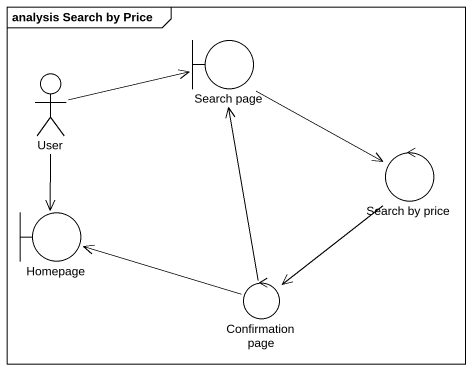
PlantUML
@startuml
mainframe analysis Search by Price
boundary "Search page" as Search_page
actor User
control "Search by price" as Search_by_price
boundary Homepage
control "Confirmation page" as Confirmation_page
Search_page --> Search_by_price
User -right-> Search_page
User --> Homepage
Search_by_price --> Confirmation_page
Confirmation_page -up-> Search_page
Confirmation_page -left-> Homepage
@enduml
